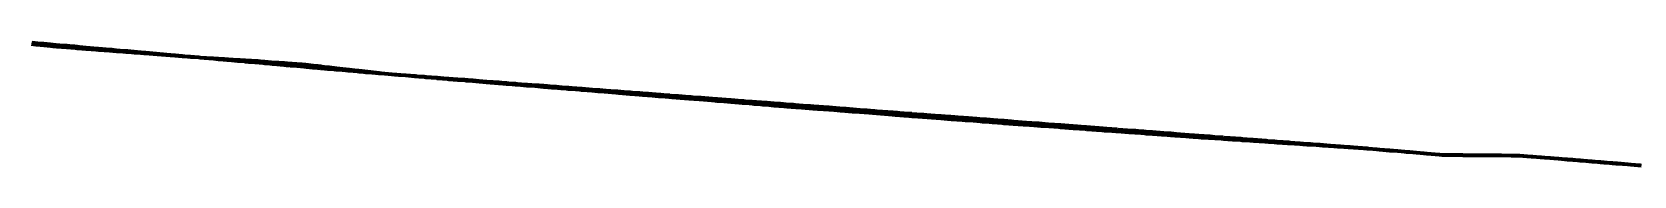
# Model space of a CAD drawing. Header units: metres. Extents: x 599858 to 604838, y 1147558 to 1148052.
# Drawn here: x 603053.5 to 603339.1, y 1147766.8 to 1147788.7 of the extents above; entities that cross this region are included whole.
import ezdxf

# ---------------------------------------------------------------- set-up
doc = ezdxf.new("R2010")
doc.units = ezdxf.units.M
doc.header["$MEASUREMENT"] = 0
doc.linetypes.add('DGN Style 5', pattern=[63.435643, 27.186704, -36.248939])
doc.layers.add('TF_T_---_Kabl-_2', color=5, linetype='DGN Style 5', lineweight=70)

msp = doc.modelspace()

# ---------------------------------------------------------------- linework, layer by layer
at = {"layer": 'TF_T_---_Kabl-_2'}
for points in [[(603053.39, 1147788.46, 39.9), (603054.17, 1147788.38, 39.91), (603054.94, 1147788.3, 39.9), (603054.97, 1147788.3, 39.9), (603055, 1147788.29, 39.9), (603056.73, 1147788.12, 39.9), (603056.99, 1147788.1, 39.91), (603057.23, 1147788.07, 39.91), (603057.852425, 1147788.013221, 39.909563), (603058.72, 1147787.94, 39.91), (603059.6, 1147787.88, 39.89), (603061.18, 1147787.76, 39.86), (603061.19, 1147787.76, 39.86), (603061.48, 1147787.73, 39.86), (603061.59, 1147787.72, 39.86), (603063.04, 1147787.61, 39.81), (603064.89, 1147787.47, 39.86), (603065.37, 1147787.44, 39.85), (603067.26, 1147787.29, 39.79), (603067.85, 1147787.25, 39.81), (603068.51, 1147787.2, 39.77), (603069.1, 1147787.15, 39.8), (603070.24, 1147787.07, 39.83), (603071.28, 1147786.99, 39.82), (603071.73, 1147786.95, 39.81), (603072.13, 1147786.92, 39.82), (603073.42, 1147786.82, 39.81), (603073.62, 1147786.81, 39.82), (603075.8, 1147786.64, 39.79), (603078.1, 1147786.47, 39.74), (603078.23, 1147786.46, 39.75), (603078.94, 1147786.4, 39.72), (603080.23, 1147786.31, 39.67), (603080.56, 1147786.28, 39.73), (603080.67, 1147786.27, 39.72), (603081.76, 1147786.19, 39.78), (603083.19, 1147786.08, 39.75), (603083.43, 1147786.06, 39.83), (603084.15, 1147786.01, 39.82), (603084.512685, 1147785.977646, 39.817182), (603085.07, 1147785.95, 39.81), (603085.26, 1147785.93, 39.82), (603085.81, 1147785.9, 39.84), (603086.69, 1147785.85, 39.76), (603087.69, 1147785.79, 39.74), (603088.2, 1147785.76, 39.73), (603088.28, 1147785.75, 39.72), (603088.47, 1147785.74, 39.72), (603090.13, 1147785.64, 39.6), (603090.55, 1147785.61, 39.64), (603091.34, 1147785.57, 39.59), (603091.47, 1147785.56, 39.66), (603092.01, 1147785.52, 39.62), (603092.6, 1147785.49, 39.62), (603093.44, 1147785.44, 39.66), (603093.72792, 1147785.422898, 39.65064), (603094.56, 1147785.36, 39.64), (603094.92, 1147785.33, 39.56), (603096.08, 1147785.24, 39.71), (603096.1, 1147785.24, 39.71), (603096.14, 1147785.24, 39.71), (603097.38, 1147785.15, 39.66), (603097.73, 1147785.12, 39.71), (603098.09, 1147785.09, 39.64), (603098.41, 1147785.07, 39.62), (603098.96, 1147785.03, 39.6), (603099.48, 1147784.99, 39.69), (603099.55, 1147784.98, 39.72), (603099.84, 1147784.96, 39.66), (603101.54, 1147784.83, 39.55), (603102.009932, 1147784.804995, 39.495078), (603102.21, 1147784.78, 39.48), (603103.56, 1147784.62, 39.59), (603103.95, 1147784.58, 39.58), (603104.26, 1147784.54, 39.58), (603104.42, 1147784.53, 39.59), (603104.91, 1147784.47, 39.58), (603105.05, 1147784.45, 39.59), (603105.56, 1147784.4, 39.6), (603106.27, 1147784.32, 39.61), (603106.45, 1147784.3, 39.62), (603107.34, 1147784.19, 39.64), (603107.6, 1147784.17, 39.62), (603107.77, 1147784.15, 39.64), (603108.8, 1147784.03, 39.63), (603109.39, 1147783.96, 39.67), (603110.03, 1147783.89, 39.68), (603111.43, 1147783.73, 39.66), (603111.68, 1147783.7, 39.67), (603112.27, 1147783.64, 39.67), (603113.19, 1147783.53, 39.59), (603113.28, 1147783.52, 39.59), (603113.3, 1147783.52, 39.58), (603114.79, 1147783.35, 39.7), (603115.29, 1147783.29, 39.74), (603115.39, 1147783.28, 39.74), (603115.52, 1147783.27, 39.72), (603115.659235, 1147783.254176, 39.721258), (603115.71, 1147783.25, 39.72), (603117.58, 1147783.08, 39.69), (603118.17, 1147783.03, 39.75), (603118.43, 1147783.01, 39.77), (603118.87, 1147782.97, 39.76), (603119.08, 1147782.95, 39.72), (603119.22, 1147782.94, 39.71), (603120.08, 1147782.87, 39.73), (603121.69, 1147782.73, 39.8), (603121.86, 1147782.71, 39.8), (603122.43, 1147782.66, 39.81), (603123.4, 1147782.58, 39.82), (603123.51, 1147782.57, 39.82), (603123.68, 1147782.55, 39.83), (603125.52, 1147782.39, 39.82), (603125.66, 1147782.38, 39.83), (603126.67, 1147782.3, 39.85), (603127.537735, 1147782.223768, 39.818421), (603127.8, 1147782.2, 39.81), (603129.3, 1147782.08, 39.77), (603130.63, 1147781.97, 39.86), (603130.75, 1147781.96, 39.85), (603130.99, 1147781.94, 39.85), (603131.98, 1147781.86, 39.74), (603133.21, 1147781.76, 39.76), (603134.44, 1147781.66, 39.84), (603136.64, 1147781.48, 39.87), (603136.68, 1147781.48, 39.87), (603136.69, 1147781.48, 39.87), (603136.71, 1147781.48, 39.87), (603136.72, 1147781.48, 39.87), (603138.01, 1147781.37, 39.84), (603138.52, 1147781.33, 39.84), (603139.67, 1147781.24, 39.81), (603140.07, 1147781.2, 39.82), (603141.7, 1147781.07, 39.86), (603141.88, 1147781.06, 39.87), (603143.11, 1147780.96, 39.9), (603143.71, 1147780.91, 39.88), (603144.16, 1147780.87, 39.89), (603144.69, 1147780.83, 39.89), (603146.09, 1147780.72, 39.91), (603146.34, 1147780.69, 39.9), (603146.44, 1147780.69, 39.9), (603146.5, 1147780.68, 39.9), (603147.76, 1147780.58, 39.89), (603148, 1147780.56, 39.88), (603148.77, 1147780.5, 39.9), (603149.05, 1147780.48, 39.89), (603149.53, 1147780.44, 39.94), (603151.13, 1147780.31, 39.96), (603151.42, 1147780.28, 39.95), (603151.71, 1147780.26, 39.95), (603152.436999, 1147780.197821, 39.901978), (603153.36, 1147780.13, 39.83), (603154.43, 1147780.04, 39.94), (603154.57, 1147780.03, 39.95), (603154.77, 1147780.01, 39.94), (603157.55, 1147779.79, 39.9), (603157.74, 1147779.77, 39.88), (603158.09, 1147779.74, 39.92), (603159.37, 1147779.64, 39.91), (603159.62, 1147779.62, 39.91), (603160.11, 1147779.58, 39.91), (603160.94, 1147779.51, 39.91), (603161.69, 1147779.45, 39.93), (603162.28, 1147779.41, 39.95), (603163.18, 1147779.33, 39.97), (603163.34, 1147779.32, 39.96), (603163.5, 1147779.31, 39.96), (603165.2, 1147779.17, 39.93), (603165.61, 1147779.14, 39.95), (603166.99, 1147779.02, 39.93), (603167.13, 1147779.01, 39.92), (603167.62, 1147778.97, 39.92), (603169.01, 1147778.86, 39.89), (603170.56, 1147778.74, 39.89), (603170.88, 1147778.71, 39.92), (603171.44, 1147778.67, 39.93), (603172.4, 1147778.59, 39.92), (603173.18, 1147778.52, 39.94), (603175.3, 1147778.35, 39.93), (603175.47, 1147778.34, 39.94), (603176.78, 1147778.23, 39.94), (603178.04, 1147778.13, 39.92), (603179.51, 1147778.01, 39.98), (603180.06, 1147777.97, 39.98), (603180.28, 1147777.95, 39.97), (603181.32, 1147777.87, 40), (603181.91, 1147777.82, 39.98), (603182.24, 1147777.79, 39.99), (603182.53, 1147777.77, 40), (603183.43, 1147777.7, 39.98), (603183.77, 1147777.67, 39.96), (603184.87, 1147777.58, 39.96), (603185.3, 1147777.55, 39.97), (603185.81, 1147777.5, 39.92), (603186.59, 1147777.44, 39.91), (603186.99, 1147777.41, 39.98), (603188.1, 1147777.32, 39.97), (603188.5896, 1147777.276287, 39.972822), (603188.88, 1147777.26, 39.97), (603189.04, 1147777.25, 39.96), (603189.66, 1147777.2, 39.97), (603190.66, 1147777.12, 39.96), (603192.66, 1147776.97, 40.03), (603192.71, 1147776.96, 40.03), (603192.87, 1147776.95, 40.04), (603193.48, 1147776.9, 40.05), (603193.54, 1147776.9, 40.05), (603193.64, 1147776.89, 40.06), (603195.55, 1147776.74, 40), (603196.45, 1147776.68, 40), (603197.59, 1147776.59, 40), (603198.4, 1147776.53, 40), (603199.7, 1147776.42, 40.01), (603200.98, 1147776.33, 40.01), (603201.85, 1147776.26, 40.03), (603202.65, 1147776.2, 40.03), (603203.33, 1147776.15, 40.06), (603204.01, 1147776.09, 40.05), (603206.88, 1147775.87, 39.99), (603207.41, 1147775.83, 40.02), (603208.89, 1147775.72, 40.04), (603209.82, 1147775.65, 40), (603209.89, 1147775.64, 40.02), (603210.38, 1147775.6, 40.04), (603210.43, 1147775.6, 40.04), (603211.4, 1147775.52, 40.08), (603212.24, 1147775.46, 40.07), (603213.85, 1147775.34, 40), (603215.52, 1147775.21, 39.98), (603216.7, 1147775.12, 40.04), (603217.18, 1147775.08, 40.04), (603217.42, 1147775.06, 40.04), (603218.37, 1147774.99, 40.03), (603218.73, 1147774.96, 40.02), (603219.33, 1147774.91, 40.02), (603219.87, 1147774.87, 40.02), (603221.25, 1147774.77, 39.97), (603222.59, 1147774.66, 40.06), (603222.93, 1147774.64, 40.06), (603223.13, 1147774.62, 40.06), (603223.3, 1147774.61, 40.07), (603224.17, 1147774.54, 40.04), (603224.68, 1147774.5, 40.05), (603225.615861, 1147774.430273, 40.044893), (603226.46, 1147774.37, 40.04), (603226.72, 1147774.35, 40.02), (603227.61, 1147774.29, 40.01), (603228.21, 1147774.24, 39.98), (603228.31, 1147774.23, 39.98), (603228.36, 1147774.23, 39.98), (603230.19, 1147774.1, 39.98), (603231.29, 1147774.02, 39.97), (603231.5, 1147774, 39.98), (603233.32, 1147773.87, 39.99), (603234.76, 1147773.77, 39.98), (603236.54, 1147773.64, 39.99), (603236.86, 1147773.61, 39.99), (603239.11, 1147773.45, 39.94), (603241.32, 1147773.29, 39.95), (603241.53, 1147773.27, 39.96), (603243.25, 1147773.15, 39.92), (603243.83, 1147773.11, 39.91), (603244.69, 1147773.04, 39.91), (603245.22, 1147773, 39.89), (603246.69, 1147772.9, 39.92), (603246.94, 1147772.88, 39.9), (603249.04, 1147772.73, 39.98), (603250.06, 1147772.65, 39.99), (603250.33, 1147772.63, 40), (603251.14, 1147772.57, 39.93), (603251.86, 1147772.52, 39.99), (603252.1, 1147772.5, 39.98), (603252.48, 1147772.48, 39.95), (603253.25, 1147772.42, 39.89), (603254.82, 1147772.31, 39.95), (603255.84, 1147772.23, 39.94), (603256.45, 1147772.19, 39.91), (603257.21, 1147772.13, 39.92), (603259.16, 1147771.99, 39.95), (603259.76, 1147771.95, 39.93), (603260.49, 1147771.89, 40.01), (603260.961747, 1147771.860907, 40.010391), (603261.95, 1147771.79, 40.01), (603262.65, 1147771.75, 39.95), (603263.23, 1147771.71, 40.03), (603263.59, 1147771.68, 40.07), (603263.65, 1147771.68, 40.07), (603264.34, 1147771.64, 40.03), (603265.54, 1147771.56, 40.04), (603265.94, 1147771.53, 40.05), (603266.66, 1147771.48, 40.06), (603267.48, 1147771.43, 40.06), (603269.01, 1147771.32, 40), (603269.22, 1147771.31, 40.01), (603269.88, 1147771.27, 40.01), (603271.24, 1147771.18, 39.99), (603273.28, 1147771.04, 40.03), (603273.94, 1147771, 40.03), (603274.99, 1147770.93, 39.99), (603275.49, 1147770.89, 39.99), (603276.44, 1147770.83, 40.03), (603277.32, 1147770.77, 40.05), (603277.79, 1147770.74, 40.04), (603278.55, 1147770.69, 40), (603279.58, 1147770.62, 40.03), (603280.09, 1147770.59, 40.08), (603280.13, 1147770.58, 40.07), (603280.76, 1147770.54, 40.04), (603281.17, 1147770.52, 40.03), (603282.44, 1147770.43, 40.02), (603283.05, 1147770.39, 40.03), (603283.6, 1147770.35, 39.96), (603285.55, 1147770.22, 39.95), (603285.85, 1147770.2, 39.95), (603286.29, 1147770.17, 39.99), (603286.74, 1147770.14, 39.99), (603287.34, 1147770.1, 39.96), (603288.1, 1147770.05, 40.01), (603288.39, 1147770.03, 40.01), (603289.05, 1147769.99, 40), (603289.95, 1147769.93, 39.99), (603290.866156, 1147769.867112, 39.952186), (603291.21, 1147769.84, 39.94), (603291.51, 1147769.82, 39.95), (603291.72, 1147769.8, 39.95), (603293.23, 1147769.67, 39.98), (603293.72, 1147769.63, 39.98), (603295.52, 1147769.47, 39.98), (603296.13, 1147769.42, 40), (603296.9, 1147769.36, 39.99), (603298.17, 1147769.25, 39.97), (603298.53, 1147769.22, 39.97), (603299.01, 1147769.18, 39.98), (603300.26, 1147769.07, 39.95), (603301.63, 1147768.95, 39.97), (603302.15, 1147768.91, 40.01), (603304.41, 1147768.72, 40.05), (603305.089635, 1147768.663864, 40.056635), (603305.3, 1147768.66, 40.06), (603305.49, 1147768.66, 40.09), (603305.64, 1147768.66, 40.08), (603306.29, 1147768.65, 40.06), (603306.71, 1147768.65, 40.07), (603307.09, 1147768.65, 39.99), (603308.55, 1147768.64, 39.94), (603309.87, 1147768.63, 39.95), (603310.09, 1147768.63, 39.96), (603311.41, 1147768.62, 39.96), (603311.85, 1147768.62, 39.94), (603312.79, 1147768.61, 39.9), (603313, 1147768.61, 39.89), (603314.97, 1147768.59, 39.83), (603315.46, 1147768.59, 39.83), (603317.18, 1147768.58, 39.78), (603317.84, 1147768.58, 39.77), (603318.676345, 1147768.566649, 39.750534), (603320.75, 1147768.4, 39.75), (603321, 1147768.38, 39.77), (603322.34, 1147768.27, 39.73), (603322.53, 1147768.26, 39.73), (603323.15, 1147768.21, 39.7), (603324.1, 1147768.13, 39.73), (603324.82, 1147768.07, 39.74), (603325.6, 1147768.01, 39.77), (603326.22, 1147767.96, 39.75), (603327.23, 1147767.88, 39.71), (603328.12, 1147767.81, 39.72), (603329.08, 1147767.73, 39.79), (603329.51, 1147767.69, 39.8), (603330.04, 1147767.65, 39.81), (603331.57, 1147767.53, 39.8), (603332.62, 1147767.44, 39.77), (603333.1, 1147767.4, 39.78), (603333.73, 1147767.35, 39.77), (603334.26, 1147767.31, 39.75), (603335.26, 1147767.23, 39.79), (603335.86, 1147767.18, 39.8), (603336.06, 1147767.17, 39.78), (603338.01, 1147767.01, 39.85), (603338.51, 1147766.97, 39.84), (603340.23, 1147766.83, 39.93)], [(603053.44, 1147788.71, 39.82), (603053.95, 1147788.66, 39.82), (603054.45, 1147788.62, 39.82), (603055.01, 1147788.57, 39.76), (603055.52, 1147788.52, 39.79), (603056.68, 1147788.42, 39.78), (603057.2, 1147788.38, 39.8), (603057.69, 1147788.33, 39.78), (603059.2, 1147788.2, 39.79), (603059.47, 1147788.17, 39.77), (603059.69, 1147788.16, 39.8), (603060.67, 1147788.07, 39.79), (603061.03, 1147788.04, 39.77), (603061.33, 1147788.01, 39.73), (603061.52, 1147787.99, 39.74), (603061.84, 1147787.97, 39.77), (603063.06, 1147787.86, 39.73), (603065.14, 1147787.67, 39.8), (603065.17, 1147787.67, 39.79), (603065.18, 1147787.67, 39.8), (603065.19, 1147787.67, 39.79), (603065.26, 1147787.66, 39.79), (603067.31, 1147787.48, 39.73), (603067.68, 1147787.45, 39.75), (603068.47, 1147787.38, 39.7), (603069.15, 1147787.32, 39.74), (603070.46, 1147787.21, 39.78), (603071.62, 1147787.1, 39.77), (603071.63, 1147787.1, 39.77), (603073.43, 1147786.94, 39.76), (603073.69, 1147786.92, 39.78), (603075.62, 1147786.75, 39.76), (603078.1, 1147786.53, 39.72), (603078.22, 1147786.52, 39.73), (603078.97, 1147786.45, 39.7), (603080.21, 1147786.34, 39.65), (603080.56, 1147786.31, 39.72), (603080.69, 1147786.3, 39.71), (603081.74, 1147786.21, 39.78), (603083.19, 1147786.08, 39.75), (603083.43, 1147786.06, 39.83), (603084.16, 1147786, 39.82), (603085.07, 1147785.92, 39.82), (603085.27, 1147785.9, 39.83), (603085.87, 1147785.85, 39.86), (603086.69, 1147785.77, 39.8), (603087.55, 1147785.7, 39.79), (603087.97, 1147785.66, 39.79), (603088.25, 1147785.64, 39.76), (603089.11, 1147785.56, 39.78), (603090.15, 1147785.47, 39.72), (603090.38, 1147785.45, 39.74), (603091.31, 1147785.37, 39.69), (603091.42, 1147785.36, 39.75), (603092.08, 1147785.3, 39.72), (603092.54, 1147785.26, 39.72), (603093.16, 1147785.2, 39.75), (603094.7, 1147785.07, 39.75), (603094.97, 1147785.04, 39.69), (603095.85, 1147784.97, 39.8), (603096.01, 1147784.95, 39.82), (603096.36, 1147784.92, 39.81), (603097.1, 1147784.85, 39.79), (603097.68, 1147784.8, 39.88), (603097.8, 1147784.79, 39.85), (603098.43, 1147784.74, 39.82), (603098.86, 1147784.7, 39.81), (603099.01, 1147784.69, 39.8), (603099.35, 1147784.66, 39.89), (603099.5, 1147784.64, 39.87), (603099.55, 1147784.64, 39.87), (603100.65, 1147784.54, 39.84), (603101.94, 1147784.43, 39.76), (603102.09, 1147784.41, 39.74), (603102.42, 1147784.39, 39.76), (603103.54, 1147784.29, 39.74), (603104.36, 1147784.21, 39.72), (603104.75, 1147784.18, 39.74), (603104.76, 1147784.18, 39.74), (603104.98, 1147784.16, 39.75), (603105.16, 1147784.14, 39.75), (603106.23, 1147784.05, 39.76), (603106.35, 1147784.04, 39.76), (603107.4, 1147783.95, 39.76), (603107.54, 1147783.93, 39.76), (603107.59, 1147783.93, 39.78), (603107.66, 1147783.92, 39.76), (603108.75, 1147783.83, 39.73), (603109.44, 1147783.77, 39.76), (603109.85, 1147783.73, 39.76), (603111.54, 1147783.58, 39.73), (603111.73, 1147783.56, 39.73), (603112.2, 1147783.52, 39.73), (603112.99, 1147783.45, 39.65), (603113.27, 1147783.43, 39.63), (603113.33, 1147783.42, 39.62), (603114.75, 1147783.3, 39.71), (603115.32, 1147783.25, 39.76), (603115.39, 1147783.24, 39.76), (603115.49, 1147783.23, 39.74), (603115.518159, 1147783.229734, 39.742589), (603115.64, 1147783.22, 39.74), (603117.59, 1147783.07, 39.7), (603118.17, 1147783.03, 39.75), (603118.43, 1147783.01, 39.77), (603118.87, 1147782.98, 39.76), (603119.09, 1147782.96, 39.71), (603119.22, 1147782.95, 39.7), (603120.1, 1147782.88, 39.73), (603121.78, 1147782.75, 39.79), (603121.85, 1147782.75, 39.79), (603122.04, 1147782.73, 39.79), (603123.37, 1147782.63, 39.79), (603123.54, 1147782.62, 39.79), (603123.82, 1147782.6, 39.81), (603125.56, 1147782.47, 39.79), (603125.69, 1147782.46, 39.8), (603126.82, 1147782.37, 39.81), (603127.76, 1147782.3, 39.78), (603129.36, 1147782.18, 39.73), (603130.56, 1147782.09, 39.81), (603130.79, 1147782.07, 39.8), (603131.22, 1147782.04, 39.8), (603132.08, 1147781.97, 39.7), (603133.13, 1147781.89, 39.71), (603134.47, 1147781.79, 39.8), (603135.69, 1147781.7, 39.81), (603136.57, 1147781.63, 39.81), (603136.68, 1147781.62, 39.8), (603137.05, 1147781.59, 39.8), (603137.22, 1147781.58, 39.81), (603138.08, 1147781.51, 39.79), (603138.42, 1147781.49, 39.79), (603139.68, 1147781.39, 39.76), (603139.97, 1147781.37, 39.76), (603141.58, 1147781.25, 39.8), (603141.75, 1147781.23, 39.81), (603141.78, 1147781.23, 39.8), (603142.49, 1147781.18, 39.83), (603143.13, 1147781.13, 39.85), (603143.84, 1147781.08, 39.82), (603144.37, 1147781.04, 39.83), (603144.63, 1147781.02, 39.83), (603145.29, 1147780.97, 39.83), (603146.27, 1147780.89, 39.82), (603146.69, 1147780.86, 39.79), (603146.92, 1147780.84, 39.83), (603147.85, 1147780.77, 39.82), (603148.01, 1147780.76, 39.81), (603148.97, 1147780.69, 39.83), (603149.14, 1147780.67, 39.82), (603149.68, 1147780.63, 39.89), (603150.61, 1147780.56, 39.89), (603151.34, 1147780.51, 39.88), (603151.5, 1147780.49, 39.87), (603153.32, 1147780.36, 39.74), (603154.43, 1147780.27, 39.85), (603154.58, 1147780.26, 39.85), (603154.64, 1147780.25, 39.84), (603155.79, 1147780.17, 39.86), (603157.61, 1147780.03, 39.83), (603157.69, 1147780.02, 39.82), (603157.84, 1147780.01, 39.83), (603159.51, 1147779.88, 39.81), (603159.86, 1147779.86, 39.82), (603160.08, 1147779.84, 39.82), (603160.47, 1147779.81, 39.82), (603161.78, 1147779.71, 39.86), (603162.85, 1147779.63, 39.88), (603163.21, 1147779.6, 39.89), (603163.28, 1147779.6, 39.89), (603163.33, 1147779.59, 39.89), (603165.36, 1147779.44, 39.85), (603165.52, 1147779.43, 39.86), (603166.63, 1147779.34, 39.84), (603167.07, 1147779.31, 39.83), (603167.18, 1147779.3, 39.83), (603167.26, 1147779.29, 39.83), (603168.67, 1147779.19, 39.8), (603170.55, 1147779.04, 39.79), (603170.94, 1147779.02, 39.82), (603171.3, 1147778.99, 39.83), (603172.5, 1147778.9, 39.82), (603172.71, 1147778.88, 39.82), (603175.44, 1147778.67, 39.8), (603175.66, 1147778.66, 39.82), (603176.43, 1147778.6, 39.82), (603178.05, 1147778.47, 39.79), (603179.98, 1147778.33, 39.87), (603180.04, 1147778.32, 39.87), (603180.33, 1147778.3, 39.86), (603180.59, 1147778.28, 39.86), (603181.87, 1147778.18, 39.83), (603182.59, 1147778.13, 39.84), (603183.23, 1147778.08, 39.87), (603183.49, 1147778.06, 39.87), (603183.96, 1147778.02, 39.84), (603184.46, 1147777.99, 39.84), (603185.05, 1147777.94, 39.85), (603185.75, 1147777.89, 39.78), (603186.83, 1147777.81, 39.77), (603187.39, 1147777.76, 39.86), (603187.87, 1147777.73, 39.86), (603188.92, 1147777.65, 39.85), (603189.15, 1147777.63, 39.84), (603189.5, 1147777.6, 39.85), (603190.87, 1147777.5, 39.84), (603192.18, 1147777.4, 39.88), (603192.81, 1147777.35, 39.85), (603193.36, 1147777.31, 39.86), (603193.77, 1147777.28, 39.89), (603194.55, 1147777.22, 39.92), (603195.52, 1147777.15, 39.89), (603196.75, 1147777.05, 39.88), (603197.41, 1147777, 39.88), (603198.54, 1147776.92, 39.88), (603199.14, 1147776.87, 39.89), (603201.05, 1147776.72, 39.88), (603202.35, 1147776.63, 39.92), (603202.53, 1147776.61, 39.92), (603202.89, 1147776.59, 39.93), (603203.33, 1147776.55, 39.92), (603203.48, 1147776.54, 39.9), (603203.52, 1147776.54, 39.9), (603203.63, 1147776.53, 39.91), (603203.69, 1147776.52, 39.92), (603204.09, 1147776.49, 39.92), (603205.07, 1147776.42, 39.91), (603206.98, 1147776.27, 39.87), (603207.72, 1147776.22, 39.9), (603208.11, 1147776.19, 39.91), (603209.88, 1147776.05, 39.84), (603210.01, 1147776.04, 39.87), (603210.34, 1147776.02, 39.89), (603210.46, 1147776.01, 39.88), (603211.97, 1147775.89, 39.94), (603212.18, 1147775.88, 39.93), (603212.26, 1147775.87, 39.93), (603212.43, 1147775.86, 39.94), (603212.94, 1147775.82, 39.95), (603214.51, 1147775.7, 39.88), (603215.53, 1147775.62, 39.87), (603216.25, 1147775.57, 39.9), (603217.21, 1147775.5, 39.9), (603217.68, 1147775.46, 39.91), (603217.93, 1147775.44, 39.9), (603218.52, 1147775.4, 39.9), (603219.53, 1147775.32, 39.88), (603220.45, 1147775.25, 39.88), (603221.16, 1147775.2, 39.86), (603221.86, 1147775.14, 39.91), (603222.93, 1147775.06, 39.91), (603223.56, 1147775.01, 39.91), (603224.09, 1147774.97, 39.94), (603224.19, 1147774.96, 39.93), (603224.25, 1147774.96, 39.94), (603224.84, 1147774.92, 39.93), (603226.54, 1147774.79, 39.9), (603226.64, 1147774.78, 39.9), (603226.74, 1147774.77, 39.9), (603228.02, 1147774.67, 39.83), (603228.34, 1147774.65, 39.84), (603228.53, 1147774.63, 39.83), (603230.78, 1147774.46, 39.84), (603231.48, 1147774.41, 39.84), (603231.72, 1147774.39, 39.83), (603232.96, 1147774.3, 39.87), (603234.01, 1147774.22, 39.88), (603234.63, 1147774.17, 39.88), (603236.87, 1147774, 39.89), (603236.9, 1147774, 39.89), (603239.78, 1147773.78, 39.82), (603241.17, 1147773.67, 39.83), (603241.45, 1147773.65, 39.84), (603243.69, 1147773.48, 39.79), (603243.97, 1147773.46, 39.79), (603244.37, 1147773.43, 39.79), (603245.06, 1147773.38, 39.76), (603246.93, 1147773.24, 39.8), (603247.08, 1147773.22, 39.79), (603249.67, 1147773.03, 39.89), (603249.84, 1147773.01, 39.89), (603250.2, 1147772.99, 39.91), (603251.22, 1147772.91, 39.82), (603251.65, 1147772.88, 39.86), (603252.05, 1147772.85, 39.84), (603252.65, 1147772.8, 39.8), (603253.17, 1147772.76, 39.76), (603255.19, 1147772.61, 39.84), (603255.77, 1147772.56, 39.84), (603256.53, 1147772.51, 39.8), (603257.47, 1147772.43, 39.81), (603259.01, 1147772.32, 39.84), (603259.78, 1147772.26, 39.82), (603260.73, 1147772.19, 39.91), (603261.51, 1147772.13, 39.92), (603262.44, 1147772.06, 39.84), (603263.21, 1147772, 39.94), (603263.43, 1147771.98, 39.97), (603263.9, 1147771.94, 39.97), (603264.3, 1147771.91, 39.95), (603265.83, 1147771.8, 39.96), (603265.95, 1147771.79, 39.96), (603266.88, 1147771.72, 39.99), (603267.09, 1147771.7, 39.98), (603269.01, 1147771.56, 39.92), (603269.28, 1147771.54, 39.94), (603270.09, 1147771.47, 39.94), (603271.17, 1147771.39, 39.92), (603273.51, 1147771.21, 39.98), (603273.76, 1147771.19, 39.98), (603275.01, 1147771.1, 39.94), (603275.42, 1147771.07, 39.94), (603276.52, 1147770.99, 39.98), (603277.52, 1147770.91, 40.01), (603277.76, 1147770.89, 40.01), (603278.62, 1147770.82, 39.96), (603279.5, 1147770.76, 39.99), (603280.1, 1147770.71, 40.04), (603280.13, 1147770.71, 40.04), (603280.86, 1147770.65, 40), (603281.33, 1147770.62, 40), (603282.38, 1147770.54, 39.99), (603283.06, 1147770.49, 40), (603283.67, 1147770.44, 39.93), (603285.49, 1147770.3, 39.93), (603285.82, 1147770.28, 39.93), (603286.3, 1147770.24, 39.97), (603286.7, 1147770.21, 39.97), (603287.35, 1147770.16, 39.94), (603288.17, 1147770.1, 39.99), (603288.42, 1147770.08, 40), (603289, 1147770.04, 39.99), (603289.84, 1147769.97, 39.98), (603290.647515, 1147769.905786, 39.952329), (603291.19, 1147769.86, 39.93), (603291.5, 1147769.84, 39.94), (603291.73, 1147769.82, 39.94), (603293.22, 1147769.69, 39.98), (603293.73, 1147769.64, 39.98), (603295.5, 1147769.49, 39.97), (603296.12, 1147769.44, 39.99), (603296.91, 1147769.37, 39.99), (603298.16, 1147769.26, 39.97), (603298.54, 1147769.23, 39.96), (603299.04, 1147769.18, 39.98), (603300.27, 1147769.08, 39.95), (603301.63, 1147768.96, 39.96), (603302.15, 1147768.92, 40.01), (603304.41, 1147768.72, 40.05), (603304.870203, 1147768.682553, 40.053472), (603305.3, 1147768.68, 40.05), (603305.48, 1147768.68, 40.08), (603305.63, 1147768.67, 40.08), (603306.3, 1147768.67, 40.05), (603306.73, 1147768.67, 40.06), (603307.09, 1147768.66, 39.99), (603308.56, 1147768.65, 39.93), (603309.86, 1147768.64, 39.95), (603310.09, 1147768.64, 39.96), (603311.42, 1147768.63, 39.96), (603311.84, 1147768.62, 39.94), (603312.79, 1147768.62, 39.9), (603313, 1147768.61, 39.89), (603314.97, 1147768.6, 39.83), (603315.46, 1147768.59, 39.82), (603317.18, 1147768.58, 39.78), (603317.84, 1147768.58, 39.77), (603318.486494, 1147768.57416, 39.753236), (603320.75, 1147768.39, 39.75), (603321.01, 1147768.36, 39.77), (603322.33, 1147768.26, 39.74), (603322.53, 1147768.24, 39.74), (603323.14, 1147768.19, 39.7), (603324.13, 1147768.11, 39.74), (603324.82, 1147768.05, 39.75), (603325.58, 1147767.99, 39.78), (603326.23, 1147767.94, 39.76), (603327.22, 1147767.86, 39.72), (603328.15, 1147767.78, 39.73), (603329.09, 1147767.7, 39.8), (603329.51, 1147767.67, 39.81), (603330.02, 1147767.63, 39.81), (603331.6, 1147767.5, 39.81), (603332.63, 1147767.42, 39.78), (603333.1, 1147767.38, 39.79), (603333.72, 1147767.33, 39.78), (603334.26, 1147767.28, 39.76), (603335.24, 1147767.2, 39.8), (603335.87, 1147767.15, 39.81), (603336.06, 1147767.13, 39.79), (603337.97, 1147766.98, 39.86), (603338.5, 1147766.94, 39.85), (603340.34, 1147766.78, 39.95)]]:
    msp.add_polyline3d(points, dxfattribs=at)

doc.saveas('drawing.dxf')
